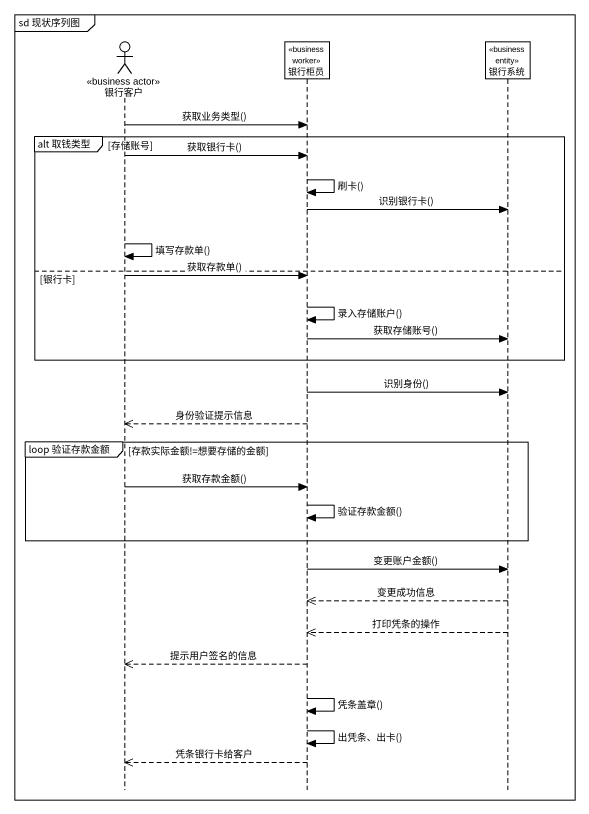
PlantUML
@startuml
mainframe sd 现状序列图
hide footbox
actor 银行客户 <<business actor>>
participant 银行柜员 <<business worker>>
participant 银行系统 <<business entity>>

银行客户 -> 银行柜员 : 获取业务类型()
group alt 取钱类型 [存储账号]
  银行客户 -> 银行柜员 : 获取银行卡()
  银行柜员 -> 银行柜员 : 刷卡()
  银行柜员 -> 银行系统 : 识别银行卡()
  银行客户 -> 银行客户 : 填写存款单()
else 银行卡
  银行客户 -> 银行柜员 : 获取存款单()
  银行柜员 -> 银行柜员 : 录入存储账户()
  银行柜员 -> 银行系统 : 获取存储账号()
end
银行柜员 -> 银行系统 : 识别身份()
银行柜员 -->> 银行客户 : 身份验证提示信息
group loop 验证存款金额 [存款实际金额!=想要存储的金额]
  银行客户 -> 银行柜员 : 获取存款金额()
  银行柜员 -> 银行柜员 : 验证存款金额()
end
银行柜员 -> 银行系统 : 变更账户金额()
银行系统 -->> 银行柜员 : 变更成功信息
银行系统 -->> 银行柜员 : 打印凭条的操作
银行柜员 -->> 银行客户 : 提示用户签名的信息
银行柜员 -> 银行柜员 : 凭条盖章()
银行柜员 -> 银行柜员 : 出凭条、出卡()
银行柜员 -->> 银行客户 : 凭条银行卡给客户
@enduml
